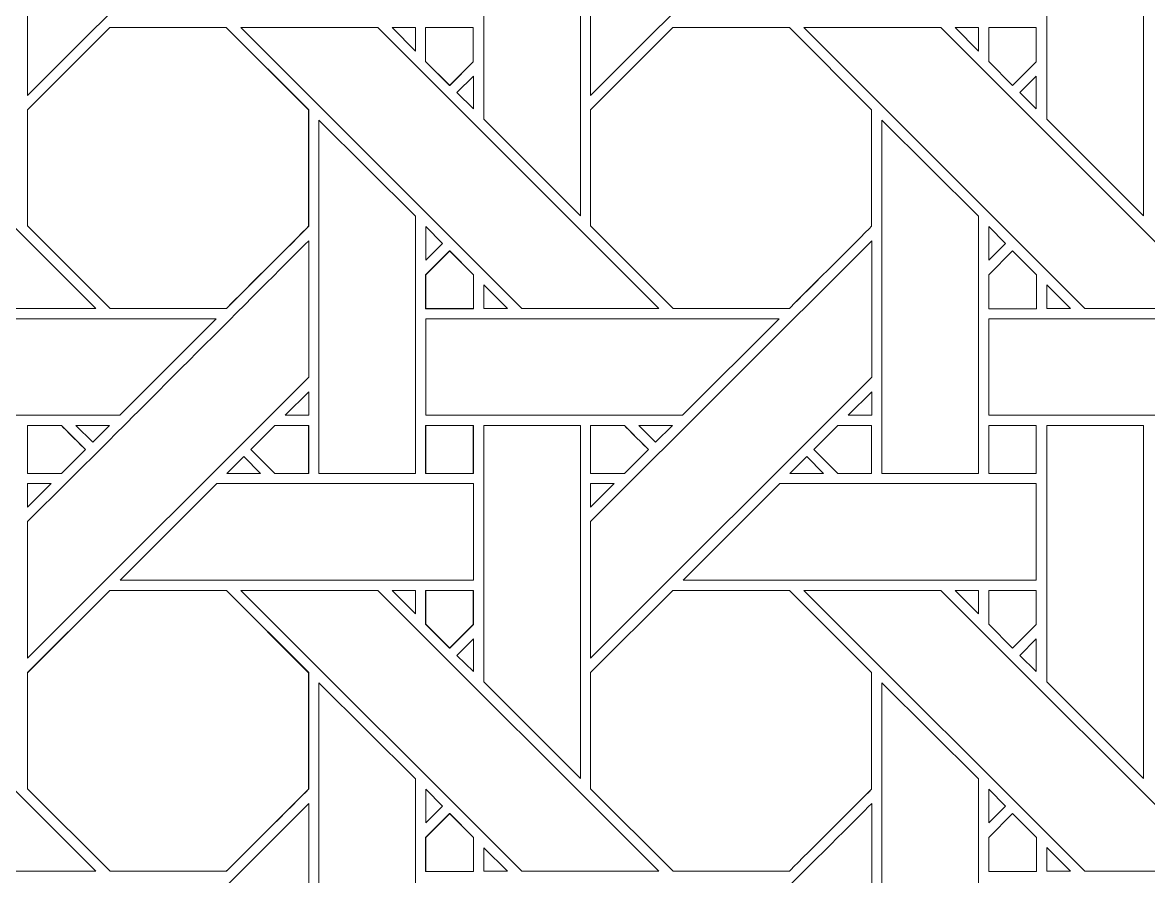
# Model space of a CAD drawing. Header units: inches. Extents: x 2.4 to 22.4, y -0.9 to 19.1.
# Drawn here: x 5.022 to 6.919, y 4.58 to 6.02 of the extents above; entities that cross this region are included whole.
import ezdxf

# ---------------------------------------------------------------- set-up
doc = ezdxf.new("R2010")
doc.units = ezdxf.units.IN
doc.header["$MEASUREMENT"] = 0
doc.layers.add('Design', color=7, linetype='Continuous', lineweight=0)

msp = doc.modelspace()

# ---------------------------------------------------------------- linework, layer by layer
at = {"layer": 'Design'}
for points, knots in [([(12.3829, 19.0948), (6.86, 19.0948), (2.3829, 14.6176), (2.3829, 9.0948), (2.3829, 3.5719), (6.86, -0.9052), (12.3829, -0.9052), (17.9057, -0.9052), (22.3829, 3.5719), (22.3829, 9.0948), (22.3829, 14.6176), (17.9057, 19.0948), (12.3829, 19.0948)], [0, 0, 0, 0, 1, 1, 1, 2, 2, 2, 3, 3, 3, 4, 4, 4, 4]), ([(12.3829, 17.972), (7.4801, 17.972), (3.5056, 13.9975), (3.5056, 9.0948), (3.5056, 4.192), (7.4801, 0.2175), (12.3829, 0.2175), (17.2856, 0.2175), (21.2601, 4.192), (21.2601, 9.0948), (21.2601, 13.9975), (17.2856, 17.972), (12.3829, 17.972)], [0, 0, 0, 0, 1, 1, 1, 2, 2, 2, 3, 3, 3, 4, 4, 4, 4]), ([(5.1661, 6.2624), (5.2074, 6.3035), (5.4477, 6.5439), (5.5042, 6.6005), (5.5042, 6.6005), (5.5042, 6.3705), (5.5042, 6.3705), (5.5042, 6.3705), (5.0306, 5.8968), (5.0306, 5.8968), (5.0306, 5.8968), (5.0306, 6.1269), (5.0306, 6.1269), (5.0306, 6.1269), (5.1661, 6.2624), (5.1661, 6.2624)], [0, 0, 0, 0, 1, 1, 1, 2, 2, 2, 3, 3, 3, 4, 4, 4, 5, 5, 5, 5]), ([(5.9793, 6.1269), (5.9793, 6.1269), (6.453, 6.6005), (6.453, 6.6005), (6.453, 6.6005), (6.453, 6.3705), (6.453, 6.3705), (6.453, 6.3705), (5.9793, 5.8968), (5.9793, 5.8968), (5.9793, 5.8968), (5.9793, 6.1269), (5.9793, 6.1269)], [0, 0, 0, 0, 1, 1, 1, 2, 2, 2, 3, 3, 3, 4, 4, 4, 4]), ([(5.9622, 6.289), (5.9622, 6.289), (5.9622, 5.6939), (5.9622, 5.6939), (5.9622, 5.6939), (5.7992, 5.8568), (5.7992, 5.8568), (5.7992, 5.8568), (5.7992, 6.289), (5.7992, 6.289), (5.7992, 6.289), (5.9622, 6.289), (5.9622, 6.289)], [0, 0, 0, 0, 1, 1, 1, 2, 2, 2, 3, 3, 3, 4, 4, 4, 4]), ([(6.9109, 6.289), (6.9109, 6.289), (6.9109, 5.6939), (6.9109, 5.6939), (6.9109, 5.6939), (6.748, 5.8568), (6.748, 5.8568), (6.748, 5.8568), (6.748, 6.289), (6.748, 6.289), (6.748, 6.289), (6.9109, 6.289), (6.9109, 6.289)], [0, 0, 0, 0, 1, 1, 1, 2, 2, 2, 3, 3, 3, 4, 4, 4, 4]), ([(4.441, 6.0112), (4.441, 6.0112), (4.6719, 6.0112), (4.6719, 6.0112), (4.6719, 6.0112), (5.1456, 5.5375), (5.1456, 5.5375), (5.1456, 5.5375), (4.9145, 5.5375), (4.9145, 5.5375), (4.9145, 5.5375), (4.441, 6.0112), (4.441, 6.0112)], [0, 0, 0, 0, 1, 1, 1, 2, 2, 2, 3, 3, 3, 4, 4, 4, 4]), ([(5.1692, 6.0111), (5.1692, 6.0111), (5.3654, 6.0111), (5.3654, 6.0111), (5.3654, 6.0111), (5.5041, 5.8724), (5.5041, 5.8724), (5.5041, 5.8724), (5.5041, 5.6762), (5.5041, 5.6762), (5.4863, 5.6582), (5.3745, 5.5465), (5.3655, 5.5375), (5.3655, 5.5375), (5.1698, 5.5375), (5.1698, 5.5375), (5.1698, 5.5375), (5.0304, 5.6767), (5.0304, 5.6767), (5.0304, 5.6767), (5.0304, 5.8724), (5.0304, 5.8724), (5.0304, 5.8724), (5.1692, 6.0111), (5.1692, 6.0111)], [0, 0, 0, 0, 1, 1, 1, 2, 2, 2, 3, 3, 3, 4, 4, 4, 5, 5, 5, 6, 6, 6, 7, 7, 7, 8, 8, 8, 8]), ([(5.0306, 5.8724), (5.0306, 5.8724), (5.1692, 6.0111), (5.1692, 6.0111), (5.1692, 6.0111), (5.3654, 6.0111), (5.3654, 6.0111), (5.3654, 6.0111), (5.5042, 5.8724), (5.5042, 5.8724), (5.5042, 5.8724), (5.5042, 5.6762), (5.5042, 5.6762), (5.486, 5.6578), (5.3742, 5.5462), (5.3655, 5.5375), (5.3655, 5.5375), (5.1698, 5.5375), (5.1698, 5.5375), (5.1698, 5.5375), (5.0306, 5.6767), (5.0306, 5.6767), (5.0306, 5.6767), (5.0306, 5.8724), (5.0306, 5.8724)], [0, 0, 0, 0, 1, 1, 1, 2, 2, 2, 3, 3, 3, 4, 4, 4, 5, 5, 5, 6, 6, 6, 7, 7, 7, 8, 8, 8, 8]), ([(5.6207, 6.0112), (5.6207, 6.0112), (6.0943, 5.5375), (6.0943, 5.5375), (6.0943, 5.5375), (5.8633, 5.5375), (5.8633, 5.5375), (5.8633, 5.5375), (5.3897, 6.0112), (5.3897, 6.0112), (5.3897, 6.0112), (5.6207, 6.0112), (5.6207, 6.0112)], [0, 0, 0, 0, 1, 1, 1, 2, 2, 2, 3, 3, 3, 4, 4, 4, 4]), ([(5.6842, 6.0111), (5.6842, 6.0111), (5.6842, 5.9713), (5.6842, 5.9713), (5.6842, 5.9713), (5.6448, 6.0111), (5.6448, 6.0111), (5.6448, 6.0111), (5.6842, 6.0111), (5.6842, 6.0111)], [0, 0, 0, 0, 1, 1, 1, 2, 2, 2, 3, 3, 3, 3]), ([(5.7816, 6.0111), (5.7816, 6.0111), (5.7816, 5.9535), (5.7816, 5.9535), (5.7816, 5.9535), (5.7416, 5.9136), (5.7416, 5.9136), (5.7416, 5.9136), (5.7013, 5.9539), (5.7013, 5.9539), (5.7013, 5.9539), (5.7013, 6.0111), (5.7013, 6.0111), (5.7013, 6.0111), (5.7816, 6.0111), (5.7816, 6.0111)], [0, 0, 0, 0, 1, 1, 1, 2, 2, 2, 3, 3, 3, 4, 4, 4, 5, 5, 5, 5]), ([(5.7418, 5.9136), (5.7418, 5.9136), (5.7013, 5.9539), (5.7013, 5.9539), (5.7013, 5.9539), (5.7013, 6.0111), (5.7013, 6.0111), (5.7013, 6.0111), (5.7816, 6.0111), (5.7816, 6.0111), (5.7816, 6.0111), (5.7816, 5.9535), (5.7816, 5.9535), (5.7816, 5.9535), (5.7418, 5.9136), (5.7418, 5.9136)], [0, 0, 0, 0, 1, 1, 1, 2, 2, 2, 3, 3, 3, 4, 4, 4, 5, 5, 5, 5]), ([(5.9792, 5.6767), (5.9792, 5.6767), (5.9792, 5.8724), (5.9792, 5.8724), (5.9792, 5.8724), (6.1179, 6.0111), (6.1179, 6.0111), (6.1179, 6.0111), (6.3142, 6.0111), (6.3142, 6.0111), (6.3142, 6.0111), (6.4529, 5.8724), (6.4529, 5.8724), (6.4529, 5.8724), (6.4529, 5.6762), (6.4529, 5.6762), (6.4351, 5.6582), (6.3232, 5.5465), (6.3142, 5.5375), (6.3142, 5.5375), (6.1185, 5.5375), (6.1185, 5.5375), (6.1185, 5.5375), (5.9792, 5.6767), (5.9792, 5.6767)], [0, 0, 0, 0, 1, 1, 1, 2, 2, 2, 3, 3, 3, 4, 4, 4, 5, 5, 5, 6, 6, 6, 7, 7, 7, 8, 8, 8, 8]), ([(5.9792, 5.8724), (5.9792, 5.8724), (6.1179, 6.0111), (6.1179, 6.0111), (6.1179, 6.0111), (6.3142, 6.0111), (6.3142, 6.0111), (6.3142, 6.0111), (6.4529, 5.8724), (6.4529, 5.8724), (6.4529, 5.8724), (6.4529, 5.6762), (6.4529, 5.6762), (6.435, 5.6582), (6.3231, 5.5464), (6.3142, 5.5375), (6.3142, 5.5375), (6.1185, 5.5375), (6.1185, 5.5375), (6.1185, 5.5375), (5.9792, 5.6767), (5.9792, 5.6767), (5.9792, 5.6767), (5.9792, 5.8724), (5.9792, 5.8724)], [0, 0, 0, 0, 1, 1, 1, 2, 2, 2, 3, 3, 3, 4, 4, 4, 5, 5, 5, 6, 6, 6, 7, 7, 7, 8, 8, 8, 8]), ([(6.3385, 6.0112), (6.3385, 6.0112), (6.5694, 6.0112), (6.5694, 6.0112), (6.5694, 6.0112), (7.043, 5.5375), (7.043, 5.5375), (7.043, 5.5375), (6.812, 5.5375), (6.812, 5.5375), (6.812, 5.5375), (6.3385, 6.0112), (6.3385, 6.0112)], [0, 0, 0, 0, 1, 1, 1, 2, 2, 2, 3, 3, 3, 4, 4, 4, 4]), ([(6.633, 6.0111), (6.633, 6.0111), (6.633, 5.9713), (6.633, 5.9713), (6.633, 5.9713), (6.5935, 6.0111), (6.5935, 6.0111), (6.5935, 6.0111), (6.633, 6.0111), (6.633, 6.0111)], [0, 0, 0, 0, 1, 1, 1, 2, 2, 2, 3, 3, 3, 3]), ([(6.6501, 5.9539), (6.6501, 5.9539), (6.6501, 6.0111), (6.6501, 6.0111), (6.6501, 6.0111), (6.7304, 6.0111), (6.7304, 6.0111), (6.7304, 6.0111), (6.7304, 5.9535), (6.7304, 5.9535), (6.7304, 5.9535), (6.6904, 5.9136), (6.6904, 5.9136), (6.6904, 5.9136), (6.6501, 5.9539), (6.6501, 5.9539)], [0, 0, 0, 0, 1, 1, 1, 2, 2, 2, 3, 3, 3, 4, 4, 4, 5, 5, 5, 5]), ([(6.6904, 5.9136), (6.6904, 5.9136), (6.6501, 5.9539), (6.6501, 5.9539), (6.6501, 5.9539), (6.6501, 6.0111), (6.6501, 6.0111), (6.6501, 6.0111), (6.7304, 6.0111), (6.7304, 6.0111), (6.7304, 6.0111), (6.7304, 5.9535), (6.7304, 5.9535), (6.7304, 5.9535), (6.6904, 5.9136), (6.6904, 5.9136)], [0, 0, 0, 0, 1, 1, 1, 2, 2, 2, 3, 3, 3, 4, 4, 4, 5, 5, 5, 5]), ([(5.7817, 5.9293), (5.7817, 5.9293), (5.7817, 5.8741), (5.7817, 5.8741), (5.7817, 5.8741), (5.7539, 5.9015), (5.7539, 5.9015), (5.7539, 5.9015), (5.7817, 5.9293), (5.7817, 5.9293)], [0, 0, 0, 0, 1, 1, 1, 2, 2, 2, 3, 3, 3, 3]), ([(6.7304, 5.9293), (6.7304, 5.9293), (6.7304, 5.8741), (6.7304, 5.8741), (6.7304, 5.8741), (6.7027, 5.9015), (6.7027, 5.9015), (6.7027, 5.9015), (6.7304, 5.9293), (6.7304, 5.9293)], [0, 0, 0, 0, 1, 1, 1, 2, 2, 2, 3, 3, 3, 3]), ([(5.6841, 5.6932), (5.6841, 5.6932), (5.6841, 5.2595), (5.6841, 5.2595), (5.6841, 5.2595), (5.5214, 5.2595), (5.5214, 5.2595), (5.5214, 5.2595), (5.5214, 5.8553), (5.5214, 5.8553), (5.5214, 5.8553), (5.6841, 5.6932), (5.6841, 5.6932)], [0, 0, 0, 0, 1, 1, 1, 2, 2, 2, 3, 3, 3, 4, 4, 4, 4]), ([(6.6329, 5.6932), (6.6329, 5.6932), (6.6329, 5.2595), (6.6329, 5.2595), (6.6329, 5.2595), (6.4701, 5.2595), (6.4701, 5.2595), (6.4701, 5.2595), (6.4701, 5.8553), (6.4701, 5.8553), (6.4701, 5.8553), (6.6329, 5.6932), (6.6329, 5.6932)], [0, 0, 0, 0, 1, 1, 1, 2, 2, 2, 3, 3, 3, 4, 4, 4, 4]), ([(5.7015, 5.6189), (5.7015, 5.6189), (5.7015, 5.6757), (5.7015, 5.6757), (5.7015, 5.6757), (5.7296, 5.6471), (5.7296, 5.6471), (5.7296, 5.6471), (5.7015, 5.6189), (5.7015, 5.6189)], [0, 0, 0, 0, 1, 1, 1, 2, 2, 2, 3, 3, 3, 3]), ([(6.6502, 5.6189), (6.6502, 5.6189), (6.6502, 5.6757), (6.6502, 5.6757), (6.6502, 5.6757), (6.6784, 5.6471), (6.6784, 5.6471), (6.6784, 5.6471), (6.6502, 5.6189), (6.6502, 5.6189)], [0, 0, 0, 0, 1, 1, 1, 2, 2, 2, 3, 3, 3, 3]), ([(5.1661, 5.3136), (5.2074, 5.3548), (5.4477, 5.5952), (5.5042, 5.6518), (5.5042, 5.6518), (5.5042, 5.4217), (5.5042, 5.4217), (5.5042, 5.4217), (5.0306, 4.9481), (5.0306, 4.9481), (5.0306, 4.9481), (5.0306, 5.1782), (5.0306, 5.1782), (5.0306, 5.1782), (5.1661, 5.3136), (5.1661, 5.3136)], [0, 0, 0, 0, 1, 1, 1, 2, 2, 2, 3, 3, 3, 4, 4, 4, 5, 5, 5, 5]), ([(5.9793, 5.1782), (5.9793, 5.1782), (6.453, 5.6518), (6.453, 5.6518), (6.453, 5.6518), (6.453, 5.4217), (6.453, 5.4217), (6.453, 5.4217), (5.9793, 4.9481), (5.9793, 4.9481), (5.9793, 4.9481), (5.9793, 5.1782), (5.9793, 5.1782)], [0, 0, 0, 0, 1, 1, 1, 2, 2, 2, 3, 3, 3, 4, 4, 4, 4]), ([(5.7013, 5.5372), (5.7013, 5.5372), (5.7013, 5.5945), (5.7013, 5.5945), (5.7013, 5.5945), (5.7416, 5.6348), (5.7416, 5.6348), (5.7416, 5.6348), (5.782, 5.5945), (5.782, 5.5945), (5.782, 5.5945), (5.782, 5.5372), (5.782, 5.5372), (5.782, 5.5372), (5.7013, 5.5372), (5.7013, 5.5372)], [0, 0, 0, 0, 1, 1, 1, 2, 2, 2, 3, 3, 3, 4, 4, 4, 5, 5, 5, 5]), ([(5.7418, 5.6349), (5.7418, 5.6349), (5.7821, 5.5946), (5.7821, 5.5946), (5.7821, 5.5946), (5.7821, 5.5373), (5.7821, 5.5373), (5.7821, 5.5373), (5.7015, 5.5373), (5.7015, 5.5373), (5.7015, 5.5373), (5.7015, 5.5946), (5.7015, 5.5946), (5.7015, 5.5946), (5.7418, 5.6349), (5.7418, 5.6349)], [0, 0, 0, 0, 1, 1, 1, 2, 2, 2, 3, 3, 3, 4, 4, 4, 5, 5, 5, 5]), ([(6.6501, 5.5372), (6.6501, 5.5372), (6.6501, 5.5945), (6.6501, 5.5945), (6.6501, 5.5945), (6.6904, 5.6349), (6.6904, 5.6349), (6.6904, 5.6349), (6.7308, 5.5945), (6.7308, 5.5945), (6.7308, 5.5945), (6.7308, 5.5372), (6.7308, 5.5372), (6.7308, 5.5372), (6.6501, 5.5372), (6.6501, 5.5372)], [0, 0, 0, 0, 1, 1, 1, 2, 2, 2, 3, 3, 3, 4, 4, 4, 5, 5, 5, 5]), ([(6.6904, 5.6349), (6.6904, 5.6349), (6.7308, 5.5945), (6.7308, 5.5945), (6.7308, 5.5945), (6.7308, 5.5372), (6.7308, 5.5372), (6.7308, 5.5372), (6.6501, 5.5372), (6.6501, 5.5372), (6.6501, 5.5372), (6.6501, 5.5945), (6.6501, 5.5945), (6.6501, 5.5945), (6.6904, 5.6349), (6.6904, 5.6349)], [0, 0, 0, 0, 1, 1, 1, 2, 2, 2, 3, 3, 3, 4, 4, 4, 5, 5, 5, 5]), ([(5.8391, 5.5375), (5.8391, 5.5375), (5.7994, 5.5375), (5.7994, 5.5375), (5.7994, 5.5375), (5.7994, 5.5773), (5.7994, 5.5773), (5.7994, 5.5773), (5.8391, 5.5375), (5.8391, 5.5375)], [0, 0, 0, 0, 1, 1, 1, 2, 2, 2, 3, 3, 3, 3]), ([(6.7878, 5.5375), (6.7878, 5.5375), (6.7481, 5.5375), (6.7481, 5.5375), (6.7481, 5.5375), (6.7481, 5.5773), (6.7481, 5.5773), (6.7481, 5.5773), (6.7878, 5.5375), (6.7878, 5.5375)], [0, 0, 0, 0, 1, 1, 1, 2, 2, 2, 3, 3, 3, 3]), ([(4.7527, 5.3576), (4.7527, 5.3576), (4.7527, 5.5202), (4.7527, 5.5202), (4.7527, 5.5202), (5.3484, 5.5202), (5.3484, 5.5202), (5.3484, 5.5202), (5.1857, 5.3576), (5.1857, 5.3576), (5.1857, 5.3576), (4.7527, 5.3576), (4.7527, 5.3576)], [0, 0, 0, 0, 1, 1, 1, 2, 2, 2, 3, 3, 3, 4, 4, 4, 4]), ([(5.7015, 5.3576), (5.7015, 5.3576), (5.7015, 5.5202), (5.7015, 5.5202), (5.7015, 5.5202), (6.2972, 5.5202), (6.2972, 5.5202), (6.2972, 5.5202), (6.1344, 5.3576), (6.1344, 5.3576), (6.1344, 5.3576), (5.7015, 5.3576), (5.7015, 5.3576)], [0, 0, 0, 0, 1, 1, 1, 2, 2, 2, 3, 3, 3, 4, 4, 4, 4]), ([(6.6502, 5.3576), (6.6502, 5.3576), (6.6502, 5.5202), (6.6502, 5.5202), (6.6502, 5.5202), (7.2459, 5.5202), (7.2459, 5.5202), (7.2459, 5.5202), (7.0832, 5.3576), (7.0832, 5.3576), (7.0832, 5.3576), (6.6502, 5.3576), (6.6502, 5.3576)], [0, 0, 0, 0, 1, 1, 1, 2, 2, 2, 3, 3, 3, 4, 4, 4, 4]), ([(5.4645, 5.3576), (5.4645, 5.3576), (5.5042, 5.3973), (5.5042, 5.3973), (5.5042, 5.3973), (5.5042, 5.3576), (5.5042, 5.3576), (5.5042, 5.3576), (5.4645, 5.3576), (5.4645, 5.3576)], [0, 0, 0, 0, 1, 1, 1, 2, 2, 2, 3, 3, 3, 3]), ([(6.4132, 5.3576), (6.4132, 5.3576), (6.453, 5.3973), (6.453, 5.3973), (6.453, 5.3973), (6.453, 5.3576), (6.453, 5.3576), (6.453, 5.3576), (6.4132, 5.3576), (6.4132, 5.3576)], [0, 0, 0, 0, 1, 1, 1, 2, 2, 2, 3, 3, 3, 3]), ([(5.0875, 5.3402), (5.0926, 5.3351), (5.1234, 5.3043), (5.1278, 5.2999), (5.1278, 5.2999), (5.0874, 5.2595), (5.0874, 5.2595), (5.0874, 5.2595), (5.0304, 5.2595), (5.0304, 5.2595), (5.0304, 5.2595), (5.0304, 5.3402), (5.0304, 5.3402), (5.0304, 5.3402), (5.0875, 5.3402), (5.0875, 5.3402)], [0, 0, 0, 0, 1, 1, 1, 2, 2, 2, 3, 3, 3, 4, 4, 4, 5, 5, 5, 5]), ([(5.1121, 5.3158), (5.1121, 5.3158), (5.128, 5.2999), (5.128, 5.2999), (5.128, 5.2999), (5.0876, 5.2595), (5.0876, 5.2595), (5.0876, 5.2595), (5.0306, 5.2595), (5.0306, 5.2595), (5.0306, 5.2595), (5.0306, 5.3403), (5.0306, 5.3403), (5.0306, 5.3403), (5.0876, 5.3403), (5.0876, 5.3403), (5.093, 5.335), (5.1028, 5.3251), (5.1121, 5.3158)], [0, 0, 0, 0, 1, 1, 1, 2, 2, 2, 3, 3, 3, 4, 4, 4, 5, 5, 5, 6, 6, 6, 6]), ([(5.112, 5.3403), (5.112, 5.3403), (5.1685, 5.3403), (5.1685, 5.3403), (5.1685, 5.3403), (5.1402, 5.3121), (5.1402, 5.3121), (5.1402, 5.3121), (5.112, 5.3403), (5.112, 5.3403)], [0, 0, 0, 0, 1, 1, 1, 2, 2, 2, 3, 3, 3, 3]), ([(5.447, 5.2594), (5.447, 5.2594), (5.4066, 5.2998), (5.4066, 5.2998), (5.4066, 5.2998), (5.4471, 5.3402), (5.4471, 5.3402), (5.4471, 5.3402), (5.5041, 5.3402), (5.5041, 5.3402), (5.5041, 5.3402), (5.5041, 5.2594), (5.5041, 5.2594), (5.5041, 5.2594), (5.447, 5.2594), (5.447, 5.2594)], [0, 0, 0, 0, 1, 1, 1, 2, 2, 2, 3, 3, 3, 4, 4, 4, 5, 5, 5, 5]), ([(5.4068, 5.2999), (5.4068, 5.2999), (5.4472, 5.3403), (5.4472, 5.3403), (5.4472, 5.3403), (5.5042, 5.3403), (5.5042, 5.3403), (5.5042, 5.3403), (5.5042, 5.2595), (5.5042, 5.2595), (5.5042, 5.2595), (5.4471, 5.2595), (5.4471, 5.2595), (5.4471, 5.2595), (5.4068, 5.2999), (5.4068, 5.2999)], [0, 0, 0, 0, 1, 1, 1, 2, 2, 2, 3, 3, 3, 4, 4, 4, 5, 5, 5, 5]), ([(5.7816, 5.2594), (5.7816, 5.2594), (5.7013, 5.2594), (5.7013, 5.2594), (5.7013, 5.2594), (5.7013, 5.3402), (5.7013, 5.3402), (5.7013, 5.3402), (5.7816, 5.3402), (5.7816, 5.3402), (5.7816, 5.3402), (5.7816, 5.2594), (5.7816, 5.2594)], [0, 0, 0, 0, 1, 1, 1, 2, 2, 2, 3, 3, 3, 4, 4, 4, 4]), ([(5.7015, 5.2595), (5.7015, 5.2595), (5.7015, 5.3403), (5.7015, 5.3403), (5.7015, 5.3403), (5.7817, 5.3403), (5.7817, 5.3403), (5.7817, 5.3403), (5.7817, 5.2595), (5.7817, 5.2595), (5.7817, 5.2595), (5.7015, 5.2595), (5.7015, 5.2595)], [0, 0, 0, 0, 1, 1, 1, 2, 2, 2, 3, 3, 3, 4, 4, 4, 4]), ([(5.9622, 5.3403), (5.9622, 5.3403), (5.9622, 4.7452), (5.9622, 4.7452), (5.9622, 4.7452), (5.7992, 4.9081), (5.7992, 4.9081), (5.7992, 4.9081), (5.7992, 5.3403), (5.7992, 5.3403), (5.7992, 5.3403), (5.9622, 5.3403), (5.9622, 5.3403)], [0, 0, 0, 0, 1, 1, 1, 2, 2, 2, 3, 3, 3, 4, 4, 4, 4]), ([(6.0766, 5.2999), (6.0766, 5.2999), (6.0362, 5.2595), (6.0362, 5.2595), (6.0362, 5.2595), (5.9792, 5.2595), (5.9792, 5.2595), (5.9792, 5.2595), (5.9792, 5.3403), (5.9792, 5.3403), (5.9792, 5.3403), (6.0363, 5.3403), (6.0363, 5.3403), (6.0414, 5.3351), (6.0722, 5.3043), (6.0766, 5.2999)], [0, 0, 0, 0, 1, 1, 1, 2, 2, 2, 3, 3, 3, 4, 4, 4, 5, 5, 5, 5]), ([(5.9792, 5.3403), (5.9792, 5.3403), (6.0363, 5.3403), (6.0363, 5.3403), (6.0416, 5.335), (6.0724, 5.3042), (6.0766, 5.2999), (6.0766, 5.2999), (6.0362, 5.2595), (6.0362, 5.2595), (6.0362, 5.2595), (5.9792, 5.2595), (5.9792, 5.2595), (5.9792, 5.2595), (5.9792, 5.3403), (5.9792, 5.3403)], [0, 0, 0, 0, 1, 1, 1, 2, 2, 2, 3, 3, 3, 4, 4, 4, 5, 5, 5, 5]), ([(6.1172, 5.3403), (6.1172, 5.3403), (6.0889, 5.3121), (6.0889, 5.3121), (6.0889, 5.3121), (6.0607, 5.3403), (6.0607, 5.3403), (6.0607, 5.3403), (6.1172, 5.3403), (6.1172, 5.3403)], [0, 0, 0, 0, 1, 1, 1, 2, 2, 2, 3, 3, 3, 3]), ([(6.3958, 5.2595), (6.3958, 5.2595), (6.3554, 5.2998), (6.3554, 5.2998), (6.3554, 5.2998), (6.3959, 5.3403), (6.3959, 5.3403), (6.3959, 5.3403), (6.4529, 5.3403), (6.4529, 5.3403), (6.4529, 5.3403), (6.4529, 5.2595), (6.4529, 5.2595), (6.4529, 5.2595), (6.3958, 5.2595), (6.3958, 5.2595)], [0, 0, 0, 0, 1, 1, 1, 2, 2, 2, 3, 3, 3, 4, 4, 4, 5, 5, 5, 5]), ([(6.3554, 5.2998), (6.3554, 5.2998), (6.3959, 5.3403), (6.3959, 5.3403), (6.3959, 5.3403), (6.4529, 5.3403), (6.4529, 5.3403), (6.4529, 5.3403), (6.4529, 5.2595), (6.4529, 5.2595), (6.4529, 5.2595), (6.3958, 5.2595), (6.3958, 5.2595), (6.3958, 5.2595), (6.3554, 5.2998), (6.3554, 5.2998)], [0, 0, 0, 0, 1, 1, 1, 2, 2, 2, 3, 3, 3, 4, 4, 4, 5, 5, 5, 5]), ([(6.6501, 5.2595), (6.6501, 5.2595), (6.6501, 5.3403), (6.6501, 5.3403), (6.6501, 5.3403), (6.7304, 5.3403), (6.7304, 5.3403), (6.7304, 5.3403), (6.7304, 5.2595), (6.7304, 5.2595), (6.7304, 5.2595), (6.6501, 5.2595), (6.6501, 5.2595)], [0, 0, 0, 0, 1, 1, 1, 2, 2, 2, 3, 3, 3, 4, 4, 4, 4]), ([(6.6501, 5.3403), (6.6501, 5.3403), (6.7304, 5.3403), (6.7304, 5.3403), (6.7304, 5.3403), (6.7304, 5.2595), (6.7304, 5.2595), (6.7304, 5.2595), (6.6501, 5.2595), (6.6501, 5.2595), (6.6501, 5.2595), (6.6501, 5.3403), (6.6501, 5.3403)], [0, 0, 0, 0, 1, 1, 1, 2, 2, 2, 3, 3, 3, 4, 4, 4, 4]), ([(6.9109, 5.3403), (6.9109, 5.3403), (6.9109, 4.7452), (6.9109, 4.7452), (6.9109, 4.7452), (6.748, 4.9081), (6.748, 4.9081), (6.748, 4.9081), (6.748, 5.3403), (6.748, 5.3403), (6.748, 5.3403), (6.9109, 5.3403), (6.9109, 5.3403)], [0, 0, 0, 0, 1, 1, 1, 2, 2, 2, 3, 3, 3, 4, 4, 4, 4]), ([(5.4229, 5.2595), (5.4229, 5.2595), (5.3664, 5.2595), (5.3664, 5.2595), (5.3664, 5.2595), (5.3947, 5.2878), (5.3947, 5.2878), (5.3947, 5.2878), (5.4229, 5.2595), (5.4229, 5.2595)], [0, 0, 0, 0, 1, 1, 1, 2, 2, 2, 3, 3, 3, 3]), ([(6.3716, 5.2595), (6.3716, 5.2595), (6.3151, 5.2595), (6.3151, 5.2595), (6.3151, 5.2595), (6.3434, 5.2878), (6.3434, 5.2878), (6.3434, 5.2878), (6.3716, 5.2595), (6.3716, 5.2595)], [0, 0, 0, 0, 1, 1, 1, 2, 2, 2, 3, 3, 3, 3]), ([(5.0704, 5.2424), (5.0704, 5.2424), (5.0306, 5.2025), (5.0306, 5.2025), (5.0306, 5.2025), (5.0306, 5.2424), (5.0306, 5.2424), (5.0306, 5.2424), (5.0704, 5.2424), (5.0704, 5.2424)], [0, 0, 0, 0, 1, 1, 1, 2, 2, 2, 3, 3, 3, 3]), ([(5.1864, 5.0795), (5.1864, 5.0795), (5.3493, 5.2424), (5.3493, 5.2424), (5.3493, 5.2424), (5.7817, 5.2424), (5.7817, 5.2424), (5.7817, 5.2424), (5.7817, 5.0795), (5.7817, 5.0795), (5.7817, 5.0795), (5.1864, 5.0795), (5.1864, 5.0795)], [0, 0, 0, 0, 1, 1, 1, 2, 2, 2, 3, 3, 3, 4, 4, 4, 4]), ([(6.0191, 5.2424), (6.0191, 5.2424), (5.9793, 5.2025), (5.9793, 5.2025), (5.9793, 5.2025), (5.9793, 5.2424), (5.9793, 5.2424), (5.9793, 5.2424), (6.0191, 5.2424), (6.0191, 5.2424)], [0, 0, 0, 0, 1, 1, 1, 2, 2, 2, 3, 3, 3, 3]), ([(6.298, 5.2424), (6.298, 5.2424), (6.7304, 5.2424), (6.7304, 5.2424), (6.7304, 5.2424), (6.7304, 5.0795), (6.7304, 5.0795), (6.7304, 5.0795), (6.1351, 5.0795), (6.1351, 5.0795), (6.1351, 5.0795), (6.298, 5.2424), (6.298, 5.2424)], [0, 0, 0, 0, 1, 1, 1, 2, 2, 2, 3, 3, 3, 4, 4, 4, 4]), ([(4.4939, 5.0624), (4.4939, 5.0624), (4.6719, 5.0624), (4.6719, 5.0624), (4.6719, 5.0624), (5.1456, 4.5888), (5.1456, 4.5888), (5.1456, 4.5888), (4.9146, 4.5888), (4.9146, 4.5888), (4.9146, 4.5888), (4.5515, 4.9519), (4.5515, 4.9519), (4.5321, 4.9886), (4.5128, 5.0254), (4.4939, 5.0624)], [0, 0, 0, 0, 1, 1, 1, 2, 2, 2, 3, 3, 3, 4, 4, 4, 5, 5, 5, 5]), ([(5.0304, 4.728), (5.0304, 4.728), (5.0304, 4.9236), (5.0304, 4.9236), (5.0304, 4.9236), (5.1692, 5.0624), (5.1692, 5.0624), (5.1692, 5.0624), (5.3655, 5.0624), (5.3655, 5.0624), (5.3655, 5.0624), (5.5041, 4.9236), (5.5041, 4.9236), (5.5041, 4.9236), (5.5041, 4.7274), (5.5041, 4.7274), (5.4863, 4.7095), (5.3744, 4.5977), (5.3654, 4.5887), (5.3654, 4.5887), (5.1697, 4.5887), (5.1697, 4.5887), (5.1697, 4.5887), (5.0304, 4.728), (5.0304, 4.728)], [0, 0, 0, 0, 1, 1, 1, 2, 2, 2, 3, 3, 3, 4, 4, 4, 5, 5, 5, 6, 6, 6, 7, 7, 7, 8, 8, 8, 8]), ([(5.0306, 4.9237), (5.0306, 4.9237), (5.1692, 5.0624), (5.1692, 5.0624), (5.1692, 5.0624), (5.3655, 5.0624), (5.3655, 5.0624), (5.3655, 5.0624), (5.5042, 4.9237), (5.5042, 4.9237), (5.5042, 4.9237), (5.5042, 4.7275), (5.5042, 4.7275), (5.486, 4.7091), (5.3742, 4.5975), (5.3655, 4.5888), (5.3655, 4.5888), (5.1698, 4.5888), (5.1698, 4.5888), (5.1698, 4.5888), (5.0306, 4.728), (5.0306, 4.728), (5.0306, 4.728), (5.0306, 4.9237), (5.0306, 4.9237)], [0, 0, 0, 0, 1, 1, 1, 2, 2, 2, 3, 3, 3, 4, 4, 4, 5, 5, 5, 6, 6, 6, 7, 7, 7, 8, 8, 8, 8]), ([(5.3897, 5.0624), (5.3897, 5.0624), (5.6207, 5.0624), (5.6207, 5.0624), (5.6207, 5.0624), (6.0943, 4.5888), (6.0943, 4.5888), (6.0943, 4.5888), (5.8633, 4.5888), (5.8633, 4.5888), (5.8633, 4.5888), (5.3897, 5.0624), (5.3897, 5.0624)], [0, 0, 0, 0, 1, 1, 1, 2, 2, 2, 3, 3, 3, 4, 4, 4, 4]), ([(5.6842, 5.0624), (5.6842, 5.0624), (5.6842, 5.0226), (5.6842, 5.0226), (5.6842, 5.0226), (5.6448, 5.0624), (5.6448, 5.0624), (5.6448, 5.0624), (5.6842, 5.0624), (5.6842, 5.0624)], [0, 0, 0, 0, 1, 1, 1, 2, 2, 2, 3, 3, 3, 3]), ([(5.7816, 5.0624), (5.7816, 5.0624), (5.7816, 5.0048), (5.7816, 5.0048), (5.7816, 5.0048), (5.7416, 4.9648), (5.7416, 4.9648), (5.7416, 4.9648), (5.7013, 5.0052), (5.7013, 5.0052), (5.7013, 5.0052), (5.7013, 5.0624), (5.7013, 5.0624), (5.7013, 5.0624), (5.7816, 5.0624), (5.7816, 5.0624)], [0, 0, 0, 0, 1, 1, 1, 2, 2, 2, 3, 3, 3, 4, 4, 4, 5, 5, 5, 5]), ([(5.7418, 4.9649), (5.7418, 4.9649), (5.7014, 5.0052), (5.7014, 5.0052), (5.7014, 5.0052), (5.7014, 5.0624), (5.7014, 5.0624), (5.7014, 5.0624), (5.7817, 5.0624), (5.7817, 5.0624), (5.7817, 5.0624), (5.7817, 5.0048), (5.7817, 5.0048), (5.7817, 5.0048), (5.7418, 4.9649), (5.7418, 4.9649)], [0, 0, 0, 0, 1, 1, 1, 2, 2, 2, 3, 3, 3, 4, 4, 4, 5, 5, 5, 5]), ([(6.3142, 4.5888), (6.3142, 4.5888), (6.1185, 4.5888), (6.1185, 4.5888), (6.1185, 4.5888), (5.9792, 4.728), (5.9792, 4.728), (5.9792, 4.728), (5.9792, 4.9237), (5.9792, 4.9237), (5.9792, 4.9237), (6.1179, 5.0624), (6.1179, 5.0624), (6.1179, 5.0624), (6.3142, 5.0624), (6.3142, 5.0624), (6.3142, 5.0624), (6.4529, 4.9237), (6.4529, 4.9237), (6.4529, 4.9237), (6.4529, 4.7274), (6.4529, 4.7274), (6.4351, 4.7095), (6.3232, 4.5978), (6.3142, 4.5888)], [0, 0, 0, 0, 1, 1, 1, 2, 2, 2, 3, 3, 3, 4, 4, 4, 5, 5, 5, 6, 6, 6, 7, 7, 7, 8, 8, 8, 8]), ([(5.9792, 4.728), (5.9792, 4.728), (5.9792, 4.9237), (5.9792, 4.9237), (5.9792, 4.9237), (6.1179, 5.0624), (6.1179, 5.0624), (6.1179, 5.0624), (6.3142, 5.0624), (6.3142, 5.0624), (6.3142, 5.0624), (6.4529, 4.9237), (6.4529, 4.9237), (6.4529, 4.9237), (6.4529, 4.7274), (6.4529, 4.7274), (6.4352, 4.7096), (6.3232, 4.5978), (6.3142, 4.5888), (6.3142, 4.5888), (6.1185, 4.5888), (6.1185, 4.5888), (6.1185, 4.5888), (5.9792, 4.728), (5.9792, 4.728)], [0, 0, 0, 0, 1, 1, 1, 2, 2, 2, 3, 3, 3, 4, 4, 4, 5, 5, 5, 6, 6, 6, 7, 7, 7, 8, 8, 8, 8]), ([(6.3385, 5.0624), (6.3385, 5.0624), (6.5694, 5.0624), (6.5694, 5.0624), (6.5694, 5.0624), (7.043, 4.5888), (7.043, 4.5888), (7.043, 4.5888), (6.812, 4.5888), (6.812, 4.5888), (6.812, 4.5888), (6.3385, 5.0624), (6.3385, 5.0624)], [0, 0, 0, 0, 1, 1, 1, 2, 2, 2, 3, 3, 3, 4, 4, 4, 4]), ([(6.633, 5.0624), (6.633, 5.0624), (6.633, 5.0226), (6.633, 5.0226), (6.633, 5.0226), (6.5935, 5.0624), (6.5935, 5.0624), (6.5935, 5.0624), (6.633, 5.0624), (6.633, 5.0624)], [0, 0, 0, 0, 1, 1, 1, 2, 2, 2, 3, 3, 3, 3]), ([(6.7304, 5.0624), (6.7304, 5.0624), (6.7304, 5.0048), (6.7304, 5.0048), (6.7304, 5.0048), (6.6904, 4.9648), (6.6904, 4.9648), (6.6904, 4.9648), (6.6501, 5.0052), (6.6501, 5.0052), (6.6501, 5.0052), (6.6501, 5.0624), (6.6501, 5.0624), (6.6501, 5.0624), (6.7304, 5.0624), (6.7304, 5.0624)], [0, 0, 0, 0, 1, 1, 1, 2, 2, 2, 3, 3, 3, 4, 4, 4, 5, 5, 5, 5]), ([(6.6904, 4.9648), (6.6904, 4.9648), (6.6501, 5.0052), (6.6501, 5.0052), (6.6501, 5.0052), (6.6501, 5.0624), (6.6501, 5.0624), (6.6501, 5.0624), (6.7304, 5.0624), (6.7304, 5.0624), (6.7304, 5.0624), (6.7304, 5.0048), (6.7304, 5.0048), (6.7304, 5.0048), (6.6904, 4.9648), (6.6904, 4.9648)], [0, 0, 0, 0, 1, 1, 1, 2, 2, 2, 3, 3, 3, 4, 4, 4, 5, 5, 5, 5]), ([(5.7817, 4.9806), (5.7817, 4.9806), (5.7817, 4.9254), (5.7817, 4.9254), (5.7817, 4.9254), (5.7539, 4.9528), (5.7539, 4.9528), (5.7539, 4.9528), (5.7817, 4.9806), (5.7817, 4.9806)], [0, 0, 0, 0, 1, 1, 1, 2, 2, 2, 3, 3, 3, 3]), ([(6.7304, 4.9806), (6.7304, 4.9806), (6.7304, 4.9254), (6.7304, 4.9254), (6.7304, 4.9254), (6.7027, 4.9528), (6.7027, 4.9528), (6.7027, 4.9528), (6.7304, 4.9806), (6.7304, 4.9806)], [0, 0, 0, 0, 1, 1, 1, 2, 2, 2, 3, 3, 3, 3]), ([(5.6841, 4.7445), (5.6841, 4.7445), (5.6841, 4.3108), (5.6841, 4.3108), (5.6841, 4.3108), (5.5214, 4.3108), (5.5214, 4.3108), (5.5214, 4.3108), (5.5214, 4.9066), (5.5214, 4.9066), (5.5214, 4.9066), (5.6841, 4.7445), (5.6841, 4.7445)], [0, 0, 0, 0, 1, 1, 1, 2, 2, 2, 3, 3, 3, 4, 4, 4, 4]), ([(6.6329, 4.7444), (6.6329, 4.7444), (6.6329, 4.3108), (6.6329, 4.3108), (6.6329, 4.3108), (6.4701, 4.3108), (6.4701, 4.3108), (6.4701, 4.3108), (6.4701, 4.9066), (6.4701, 4.9066), (6.4701, 4.9066), (6.6329, 4.7444), (6.6329, 4.7444)], [0, 0, 0, 0, 1, 1, 1, 2, 2, 2, 3, 3, 3, 4, 4, 4, 4]), ([(5.7015, 4.6702), (5.7015, 4.6702), (5.7015, 4.727), (5.7015, 4.727), (5.7015, 4.727), (5.7296, 4.6984), (5.7296, 4.6984), (5.7296, 4.6984), (5.7015, 4.6702), (5.7015, 4.6702)], [0, 0, 0, 0, 1, 1, 1, 2, 2, 2, 3, 3, 3, 3]), ([(6.6784, 4.6984), (6.6784, 4.6984), (6.6502, 4.6702), (6.6502, 4.6702), (6.6502, 4.6702), (6.6502, 4.727), (6.6502, 4.727), (6.6502, 4.727), (6.6784, 4.6984), (6.6784, 4.6984)], [0, 0, 0, 0, 1, 1, 1, 2, 2, 2, 3, 3, 3, 3]), ([(5.0306, 4.1521), (5.0306, 4.1521), (5.0306, 4.2294), (5.0306, 4.2294), (5.0306, 4.2294), (5.5042, 4.703), (5.5042, 4.703), (5.5042, 4.703), (5.5042, 4.473), (5.5042, 4.473), (5.5042, 4.473), (5.0926, 4.0613), (5.0926, 4.0613), (5.0717, 4.0915), (5.0511, 4.1217), (5.0306, 4.1521)], [0, 0, 0, 0, 1, 1, 1, 2, 2, 2, 3, 3, 3, 4, 4, 4, 5, 5, 5, 5]), ([(6.1157, 4.3659), (6.1652, 4.4151), (6.3975, 4.6476), (6.453, 4.703), (6.453, 4.703), (6.453, 4.473), (6.453, 4.473), (6.453, 4.473), (5.9793, 3.9994), (5.9793, 3.9994), (5.9793, 3.9994), (5.9793, 4.2294), (5.9793, 4.2294), (5.9793, 4.2294), (6.1157, 4.3659), (6.1157, 4.3659)], [0, 0, 0, 0, 1, 1, 1, 2, 2, 2, 3, 3, 3, 4, 4, 4, 5, 5, 5, 5]), ([(5.7013, 4.5885), (5.7013, 4.5885), (5.7013, 4.6458), (5.7013, 4.6458), (5.7013, 4.6458), (5.7416, 4.6861), (5.7416, 4.6861), (5.7416, 4.6861), (5.782, 4.6458), (5.782, 4.6458), (5.782, 4.6458), (5.782, 4.5885), (5.782, 4.5885), (5.782, 4.5885), (5.7013, 4.5885), (5.7013, 4.5885)], [0, 0, 0, 0, 1, 1, 1, 2, 2, 2, 3, 3, 3, 4, 4, 4, 5, 5, 5, 5]), ([(5.7075, 4.6519), (5.7075, 4.6519), (5.7418, 4.6862), (5.7418, 4.6862), (5.7418, 4.6862), (5.7821, 4.6458), (5.7821, 4.6458), (5.7821, 4.6458), (5.7821, 4.5885), (5.7821, 4.5885), (5.7821, 4.5885), (5.7015, 4.5885), (5.7015, 4.5885), (5.7015, 4.5885), (5.7015, 4.6458), (5.7015, 4.6458), (5.7015, 4.6458), (5.7075, 4.6519), (5.7075, 4.6519)], [0, 0, 0, 0, 1, 1, 1, 2, 2, 2, 3, 3, 3, 4, 4, 4, 5, 5, 5, 6, 6, 6, 6]), ([(6.6501, 4.5885), (6.6501, 4.5885), (6.6501, 4.6458), (6.6501, 4.6458), (6.6501, 4.6458), (6.6904, 4.6861), (6.6904, 4.6861), (6.6904, 4.6861), (6.7308, 4.6458), (6.7308, 4.6458), (6.7308, 4.6458), (6.7308, 4.5885), (6.7308, 4.5885), (6.7308, 4.5885), (6.6501, 4.5885), (6.6501, 4.5885)], [0, 0, 0, 0, 1, 1, 1, 2, 2, 2, 3, 3, 3, 4, 4, 4, 5, 5, 5, 5]), ([(6.6501, 4.6458), (6.6501, 4.6458), (6.6904, 4.6861), (6.6904, 4.6861), (6.6904, 4.6861), (6.7308, 4.6458), (6.7308, 4.6458), (6.7308, 4.6458), (6.7308, 4.5885), (6.7308, 4.5885), (6.7308, 4.5885), (6.6501, 4.5885), (6.6501, 4.5885), (6.6501, 4.5885), (6.6501, 4.6458), (6.6501, 4.6458)], [0, 0, 0, 0, 1, 1, 1, 2, 2, 2, 3, 3, 3, 4, 4, 4, 5, 5, 5, 5]), ([(5.8391, 4.5888), (5.8391, 4.5888), (5.7994, 4.5888), (5.7994, 4.5888), (5.7994, 4.5888), (5.7994, 4.6285), (5.7994, 4.6285), (5.7994, 4.6285), (5.8391, 4.5888), (5.8391, 4.5888)], [0, 0, 0, 0, 1, 1, 1, 2, 2, 2, 3, 3, 3, 3]), ([(6.7878, 4.5888), (6.7878, 4.5888), (6.7481, 4.5888), (6.7481, 4.5888), (6.7481, 4.5888), (6.7481, 4.6286), (6.7481, 4.6286), (6.7481, 4.6286), (6.7878, 4.5888), (6.7878, 4.5888)], [0, 0, 0, 0, 1, 1, 1, 2, 2, 2, 3, 3, 3, 3])]:
    msp.add_open_spline(points, degree=3, knots=knots, dxfattribs=at)

doc.saveas('drawing.dxf')
